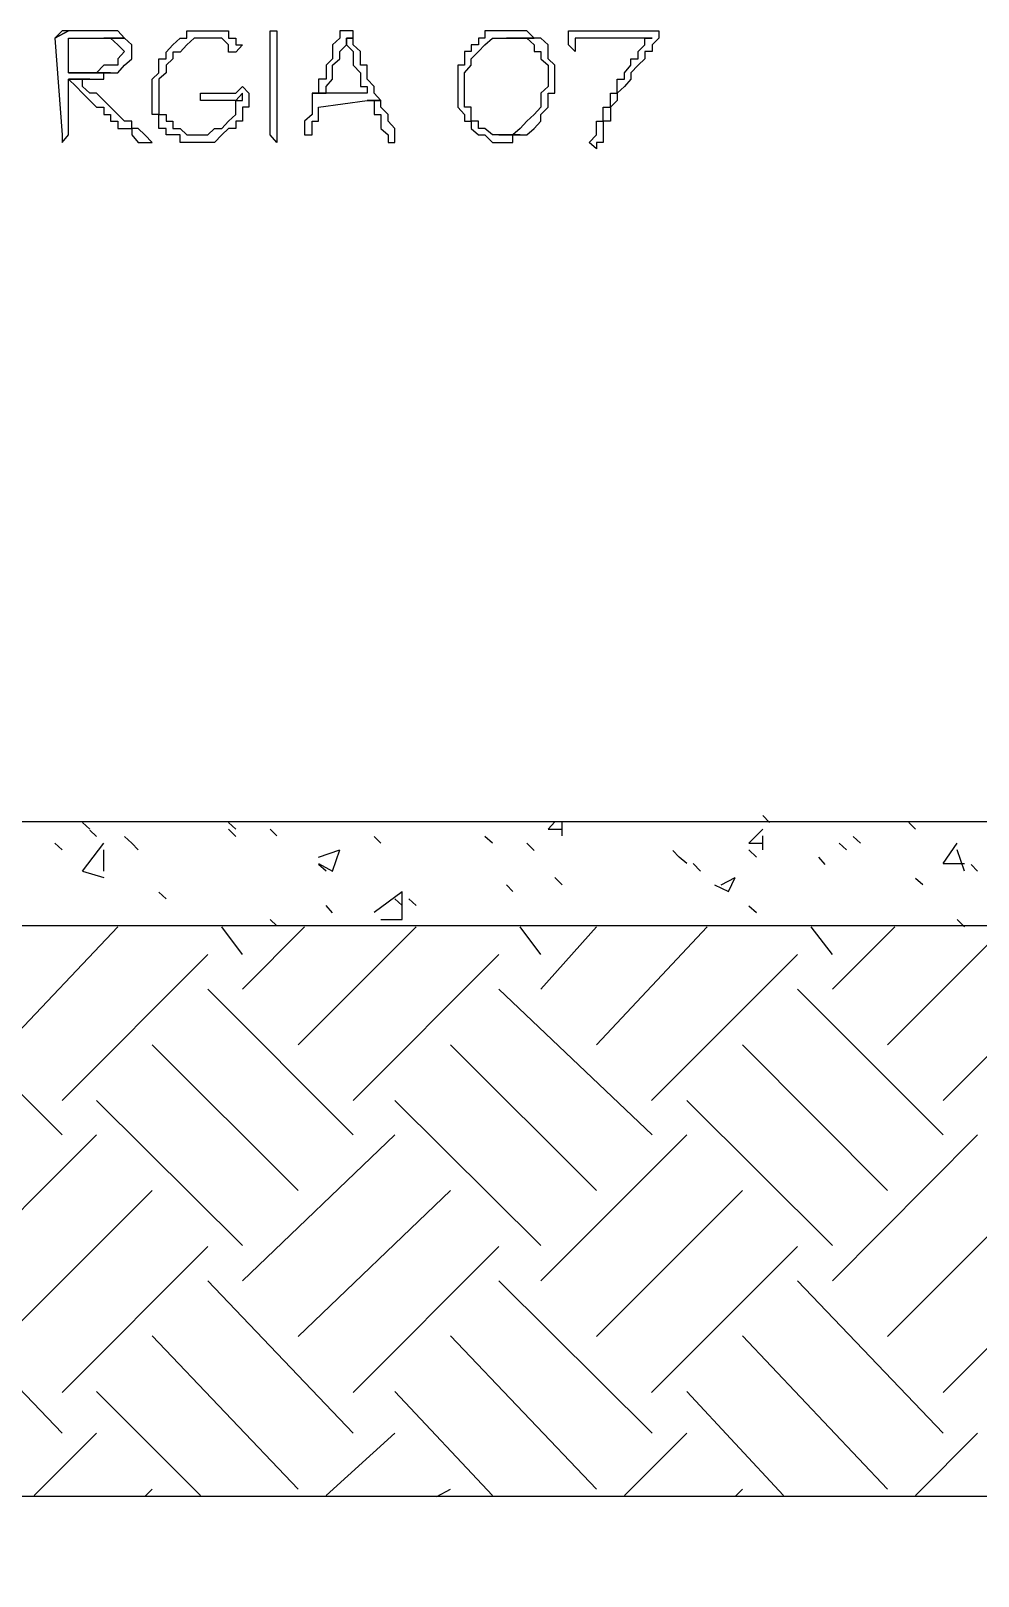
# Model space of a CAD drawing. Header units: millimetres. Extents: x -518.8 to -461.2, y 3.5 to 44.2.
# Drawn here: x -476.771 to -475.902, y 39.713 to 41.131 of the extents above; entities that cross this region are included whole.
import ezdxf

# ---------------------------------------------------------------- set-up
doc = ezdxf.new("R2010")
doc.units = ezdxf.units.MM
doc.header["$MEASUREMENT"] = 0
for name, color, linetype in [('5', 5, 'Continuous'), ('6', 6, 'Continuous'), ('MYSOLIDS', 7, 'Continuous')]:
    doc.layers.add(name, color=color, linetype=linetype)

msp = doc.modelspace()

# ---------------------------------------------------------------- linework, layer by layer
at = {"layer": '5'}
for points in [[(-464.7361, 40.4052), (-478.9196, 40.4052)], [(-469.0963, 40.3097), (-478.9196, 40.3097)]]:
    msp.add_lwpolyline(points, dxfattribs=at)
at = {"layer": '6'}
for points in [[(-476.7166, 40.3985), (-476.7233, 40.4045)], [(-476.7105, 40.3917), (-476.7166, 40.3977)], [(-476.5827, 40.3985), (-476.5895, 40.4045)], [(-476.5827, 40.3917), (-476.5895, 40.3985)], [(-476.5451, 40.3924), (-476.5511, 40.3985)], [(-476.2963, 40.3985), (-476.2902, 40.4052)], [(-476.2963, 40.3985), (-476.2835, 40.3985)], [(-476.2835, 40.3924), (-476.2835, 40.4052)], [(-476.1121, 40.3857), (-476.0993, 40.3985)], [(-476.0933, 40.4045), (-476.0993, 40.4112)], [(-475.9594, 40.3985), (-475.9654, 40.4045)], [(-476.7421, 40.3797), (-476.7489, 40.3857)], [(-476.7233, 40.3601), (-476.7038, 40.3857)], [(-476.6782, 40.3857), (-476.685, 40.3917)], [(-476.6722, 40.3797), (-476.6782, 40.3857)], [(-476.4496, 40.3857), (-476.4557, 40.3917)], [(-476.3474, 40.3857), (-476.3542, 40.3917)], [(-476.309, 40.3789), (-476.3158, 40.3857)], [(-476.1121, 40.3857), (-476.0993, 40.3857)], [(-476.0993, 40.3797), (-476.0993, 40.3924)], [(-476.0226, 40.3797), (-476.0293, 40.3857)], [(-476.0098, 40.3857), (-476.0166, 40.3917)], [(-475.9339, 40.3669), (-475.9211, 40.3857)], [(-476.7038, 40.3601), (-476.7038, 40.3797)], [(-476.5068, 40.3729), (-476.4872, 40.3797)], [(-476.494, 40.3601), (-476.4872, 40.3797)], [(-476.176, 40.3729), (-476.182, 40.3789)], [(-476.1692, 40.3669), (-476.176, 40.3729)], [(-476.1053, 40.3729), (-476.1121, 40.3797)], [(-476.0421, 40.3661), (-476.0481, 40.3729)], [(-475.9143, 40.3601), (-475.9211, 40.3797)], [(-476.7233, 40.3601), (-476.7038, 40.3541)], [(-476.5068, 40.3669), (-476.494, 40.3601)], [(-476.5, 40.3601), (-476.5068, 40.3661)], [(-476.1564, 40.3601), (-476.1632, 40.3669)], [(-475.9339, 40.3669), (-475.9143, 40.3669)], [(-475.9023, 40.3601), (-475.9083, 40.3661)], [(-476.4557, 40.3225), (-476.4301, 40.3413)], [(-476.4301, 40.3157), (-476.4301, 40.3413)], [(-476.3286, 40.3413), (-476.3346, 40.3473)], [(-476.2835, 40.3473), (-476.2902, 40.3541)], [(-476.1436, 40.3473), (-476.1308, 40.3413)], [(-476.1376, 40.3473), (-476.1248, 40.3541)], [(-476.1308, 40.3413), (-476.1248, 40.3541)], [(-475.9527, 40.3473), (-475.9594, 40.3533)], [(-476.6466, 40.3345), (-476.6534, 40.3406)], [(-476.494, 40.3218), (-476.5, 40.3285)], [(-476.4301, 40.3285), (-476.4369, 40.3345)], [(-476.4173, 40.3285), (-476.4241, 40.3345)], [(-476.1053, 40.3218), (-476.1121, 40.3278)], [(-476.5451, 40.3097), (-476.5511, 40.3157)], [(-476.4496, 40.3157), (-476.4301, 40.3157)], [(-475.9143, 40.309), (-475.9211, 40.3157)], [(-476.7933, 40.2007), (-476.691, 40.309)], [(-476.5767, 40.2834), (-476.5955, 40.309)], [(-476.5767, 40.2518), (-476.5196, 40.309)], [(-476.5256, 40.2007), (-476.4173, 40.309)], [(-476.303, 40.2834), (-476.3218, 40.309)], [(-476.303, 40.2518), (-476.2519, 40.309)], [(-476.2519, 40.2007), (-476.1504, 40.309)], [(-476.0354, 40.2834), (-476.0549, 40.309)], [(-476.0354, 40.2518), (-475.9782, 40.309)], [(-475.985, 40.2007), (-475.8767, 40.309)], [(-476.7421, 40.1496), (-476.6083, 40.2834)], [(-476.4752, 40.1496), (-476.3414, 40.2834)], [(-476.2015, 40.1496), (-476.0677, 40.2834)], [(-475.9339, 40.1496), (-475.8, 40.2834)], [(-461.203, 40.2578), (-461.203, 39.8436), (-461.8835, 39.8436), (-461.8835, 36.909), (-469.5293, 36.909), (-469.5293, 39.7864), (-480.5489, 39.7864), (-480.5489, 40.2067)], [(-476.7421, 40.118), (-476.876, 40.2518)], [(-476.4752, 40.118), (-476.6083, 40.2518)], [(-476.2008, 40.118), (-476.3414, 40.2518)], [(-475.9339, 40.118), (-476.0677, 40.2518)], [(-476.5256, 40.0669), (-476.6594, 40.2007)], [(-476.2519, 40.0669), (-476.3857, 40.2007)], [(-475.985, 40.0669), (-476.1181, 40.2007)], [(-476.5767, 40.0165), (-476.7105, 40.1496)], [(-476.303, 40.0165), (-476.4369, 40.1496)], [(-476.0354, 40.0165), (-476.1692, 40.1496)], [(-476.8444, 39.9842), (-476.7105, 40.118)], [(-476.5767, 39.9842), (-476.4369, 40.118)], [(-476.303, 39.9842), (-476.1692, 40.118)], [(-476.0354, 39.9842), (-475.9023, 40.118)], [(-476.7933, 39.933), (-476.6594, 40.0669)], [(-476.5256, 39.933), (-476.3857, 40.0669)], [(-476.2519, 39.933), (-476.1181, 40.0669)], [(-475.985, 39.933), (-475.8511, 40.0669)], [(-476.7421, 39.8819), (-476.6083, 40.0157)], [(-476.4752, 39.8819), (-476.3414, 40.0157)], [(-476.2015, 39.8819), (-476.0677, 40.0157)], [(-475.9339, 39.8819), (-475.8, 40.0157)], [(-476.7421, 39.8443), (-476.876, 39.9842)], [(-476.4752, 39.8443), (-476.6083, 39.9842)], [(-476.2008, 39.8443), (-476.3414, 39.9842)], [(-475.9339, 39.8443), (-476.0677, 39.9842)], [(-476.5256, 39.7932), (-476.6594, 39.9338)], [(-476.2519, 39.7932), (-476.3857, 39.9338)], [(-475.985, 39.7932), (-476.1181, 39.9338)], [(-476.6151, 39.7872), (-476.7105, 39.8827)], [(-476.3474, 39.7872), (-476.4369, 39.8827)], [(-476.0805, 39.7872), (-476.1692, 39.8827)], [(-476.7677, 39.7872), (-476.7105, 39.8443)], [(-476.5, 39.7872), (-476.4369, 39.8443)], [(-476.2263, 39.7872), (-476.1692, 39.8443)], [(-475.9594, 39.7872), (-475.9023, 39.8443)], [(-476.6662, 39.7864), (-476.6594, 39.7932)], [(-476.3985, 39.7864), (-476.3857, 39.7932)], [(-476.1248, 39.7864), (-476.1181, 39.7932)]]:
    msp.add_lwpolyline(points, dxfattribs=at)
at = {"layer": 'MYSOLIDS'}
for points in [[(-476.7038, 41.1308), (-476.7038, 41.1308), (-476.7105, 41.1308), (-476.7166, 41.1308), (-476.7166, 41.1308), (-476.7233, 41.1308), (-476.7233, 41.1308), (-476.7293, 41.1308), (-476.7361, 41.1308), (-476.7361, 41.1308), (-476.7489, 41.124), (-476.7421, 41.0353), (-476.7421, 41.0353), (-476.7421, 41.0285), (-476.7361, 41.0353), (-476.7361, 41.0353), (-476.7361, 41.0353), (-476.7361, 41.0864), (-476.7166, 41.0864), (-476.7105, 41.0864), (-476.7038, 41.0864), (-476.7038, 41.0924), (-476.6978, 41.0924), (-476.6978, 41.0924), (-476.7361, 41.0924), (-476.7361, 41.124), (-476.7361, 41.124), (-476.7361, 41.124), (-476.7293, 41.124), (-476.7233, 41.124), (-476.7166, 41.124), (-476.7166, 41.124), (-476.7105, 41.124), (-476.7038, 41.124), (-476.685, 41.124), (-476.685, 41.124), (-476.691, 41.1308), (-476.6978, 41.1308), (-476.6978, 41.1308), (-476.7038, 41.1308), (-476.7038, 41.1308)], [(-476.7421, 41.1308), (-476.7421, 41.1308), (-476.7489, 41.124), (-476.7361, 41.1308), (-476.7421, 41.1308), (-476.7421, 41.1308), (-476.7421, 41.1308)], [(-476.685, 41.124), (-476.7038, 41.124), (-476.7038, 41.124), (-476.6978, 41.124), (-476.6978, 41.124), (-476.691, 41.118), (-476.691, 41.118), (-476.691, 41.118), (-476.685, 41.112), (-476.685, 41.112), (-476.691, 41.1052), (-476.691, 41.1052), (-476.691, 41.0992), (-476.6978, 41.0992), (-476.6978, 41.0992), (-476.7038, 41.0992), (-476.7105, 41.0924), (-476.7105, 41.0924), (-476.7166, 41.0924), (-476.7233, 41.0924), (-476.7293, 41.0924), (-476.7293, 41.0924), (-476.7361, 41.0924), (-476.6978, 41.0924), (-476.691, 41.0924), (-476.691, 41.0924), (-476.685, 41.0992), (-476.685, 41.0992), (-476.6782, 41.1052), (-476.6782, 41.1052), (-476.6782, 41.112), (-476.6782, 41.118), (-476.6782, 41.118), (-476.685, 41.124), (-476.685, 41.124), (-476.685, 41.124)], [(-476.5767, 41.0736), (-476.5827, 41.0669), (-476.5895, 41.0669), (-476.5955, 41.0669), (-476.5955, 41.0669), (-476.6023, 41.0669), (-476.6083, 41.0669), (-476.6083, 41.0669), (-476.6151, 41.0669), (-476.6151, 41.0669), (-476.6151, 41.0669), (-476.6151, 41.0669), (-476.6151, 41.0669), (-476.6151, 41.0736), (-476.6151, 41.0736), (-476.6083, 41.0736), (-476.6083, 41.0736), (-476.6083, 41.0736), (-476.6023, 41.0736), (-476.6023, 41.0736), (-476.5955, 41.0736), (-476.5895, 41.0736), (-476.5827, 41.0736), (-476.5767, 41.0797), (-476.5767, 41.0797), (-476.5707, 41.0736), (-476.5707, 41.0736), (-476.5707, 41.0736), (-476.5707, 41.0736), (-476.5707, 41.0669), (-476.5707, 41.0609), (-476.5767, 41.0609), (-476.5767, 41.0541), (-476.5767, 41.0481), (-476.5827, 41.0481), (-476.5827, 41.0481), (-476.5827, 41.0413), (-476.5895, 41.0413), (-476.5955, 41.0353), (-476.5955, 41.0353), (-476.5955, 41.0353), (-476.6023, 41.0285), (-476.6083, 41.0285), (-476.6083, 41.0285), (-476.6151, 41.0285), (-476.6151, 41.0285), (-476.6211, 41.0285), (-476.6278, 41.0285), (-476.6339, 41.0285), (-476.6339, 41.0353), (-476.6406, 41.0353), (-476.6466, 41.0353), (-476.6466, 41.0413), (-476.6466, 41.0413), (-476.6534, 41.0413), (-476.6534, 41.0481), (-476.6534, 41.0541), (-476.6594, 41.0541), (-476.6594, 41.0609), (-476.6594, 41.0669), (-476.6594, 41.0669), (-476.6594, 41.0736), (-476.6594, 41.0736), (-476.6594, 41.0797), (-476.6594, 41.0864), (-476.6594, 41.0864), (-476.6534, 41.0924), (-476.6534, 41.0992), (-476.6534, 41.1052), (-476.6466, 41.1052), (-476.6466, 41.1112), (-476.6466, 41.1112), (-476.6406, 41.118), (-476.6406, 41.118), (-476.6339, 41.124), (-476.6278, 41.124), (-476.6278, 41.124), (-476.6278, 41.1308), (-476.6211, 41.1308), (-476.6151, 41.1308), (-476.6151, 41.1308), (-476.6083, 41.1308), (-476.6083, 41.1308), (-476.6023, 41.1308), (-476.5955, 41.1308), (-476.5895, 41.1308), (-476.5895, 41.1308), (-476.5895, 41.124), (-476.5827, 41.124), (-476.5827, 41.118), (-476.5767, 41.118), (-476.5767, 41.118), (-476.5827, 41.1112), (-476.5827, 41.1112), (-476.5827, 41.1112), (-476.5827, 41.1112), (-476.5827, 41.1112), (-476.5895, 41.1112), (-476.5895, 41.118), (-476.5895, 41.118), (-476.5955, 41.124), (-476.5955, 41.124), (-476.6023, 41.124), (-476.6083, 41.124), (-476.6083, 41.124), (-476.6151, 41.124), (-476.6211, 41.124), (-476.6211, 41.124), (-476.6278, 41.118), (-476.6278, 41.118), (-476.6339, 41.1112), (-476.6339, 41.1112), (-476.6406, 41.1112), (-476.6406, 41.1052), (-476.6406, 41.1052), (-476.6466, 41.0992), (-476.6466, 41.0924), (-476.6466, 41.0924), (-476.6534, 41.0864), (-476.6534, 41.0797), (-476.6534, 41.0797), (-476.6534, 41.0736), (-476.6534, 41.0736), (-476.6534, 41.0669), (-476.6534, 41.0609), (-476.6534, 41.0541), (-476.6466, 41.0541), (-476.6466, 41.0481), (-476.6406, 41.0481), (-476.6406, 41.0481), (-476.6406, 41.0413), (-476.6339, 41.0413), (-476.6339, 41.0413), (-476.6278, 41.0353), (-476.6211, 41.0353), (-476.6151, 41.0353), (-476.6151, 41.0353), (-476.6151, 41.0353), (-476.6083, 41.0353), (-476.6023, 41.0413), (-476.5955, 41.0413), (-476.5955, 41.0413), (-476.5895, 41.0481), (-476.5895, 41.0481), (-476.5895, 41.0481), (-476.5827, 41.0541), (-476.5827, 41.0541), (-476.5827, 41.0609), (-476.5827, 41.0669), (-476.5767, 41.0669), (-476.5767, 41.0736), (-476.5767, 41.0736), (-476.5767, 41.0736), (-476.5767, 41.0736)], [(-476.5451, 41.0736), (-476.5451, 41.0669), (-476.5451, 41.0609), (-476.5451, 41.0609), (-476.5451, 41.0541), (-476.5451, 41.0481), (-476.5451, 41.0413), (-476.5451, 41.0413), (-476.5451, 41.0353), (-476.5451, 41.0353), (-476.5451, 41.0353), (-476.5451, 41.0353), (-476.5451, 41.0285), (-476.5451, 41.0285), (-476.5511, 41.0353), (-476.5511, 41.0353), (-476.5511, 41.0353), (-476.5511, 41.0353), (-476.5511, 41.0353), (-476.5511, 41.0353), (-476.5511, 41.0413), (-476.5511, 41.0413), (-476.5511, 41.0481), (-476.5511, 41.0541), (-476.5511, 41.0541), (-476.5511, 41.0609), (-476.5511, 41.0669), (-476.5511, 41.0736), (-476.5511, 41.0736), (-476.5511, 41.0797), (-476.5511, 41.0864), (-476.5511, 41.0924), (-476.5511, 41.0924), (-476.5511, 41.0992), (-476.5511, 41.1052), (-476.5511, 41.1112), (-476.5511, 41.1112), (-476.5511, 41.118), (-476.5511, 41.124), (-476.5511, 41.124), (-476.5511, 41.124), (-476.5511, 41.124), (-476.5511, 41.1308), (-476.5511, 41.1308), (-476.5451, 41.1308), (-476.5451, 41.1308), (-476.5451, 41.1308), (-476.5451, 41.1308), (-476.5451, 41.124), (-476.5451, 41.124), (-476.5451, 41.124), (-476.5451, 41.124), (-476.5451, 41.118), (-476.5451, 41.1112), (-476.5451, 41.1112), (-476.5451, 41.1052), (-476.5451, 41.0992), (-476.5451, 41.0924), (-476.5451, 41.0924), (-476.5451, 41.0864), (-476.5451, 41.0797), (-476.5451, 41.0736), (-476.5451, 41.0736), (-476.5451, 41.0736), (-476.5451, 41.0736), (-476.5451, 41.0736)], [(-476.4752, 41.124), (-476.4812, 41.124), (-476.4812, 41.118), (-476.4812, 41.118), (-476.4752, 41.112), (-476.4752, 41.1052), (-476.4752, 41.1052), (-476.4752, 41.0992), (-476.4684, 41.0924), (-476.4684, 41.0924), (-476.4684, 41.0864), (-476.4684, 41.0797), (-476.4624, 41.0797), (-476.4624, 41.0736), (-476.5, 41.0736), (-476.5128, 41.0736), (-476.5128, 41.0669), (-476.5128, 41.0609), (-476.5128, 41.0609), (-476.5128, 41.0541), (-476.5128, 41.0541), (-476.5196, 41.0481), (-476.5196, 41.0413), (-476.5196, 41.0353), (-476.5196, 41.0353), (-476.5196, 41.0353), (-476.5196, 41.0353), (-476.5196, 41.0353), (-476.5128, 41.0353), (-476.5128, 41.0413), (-476.5128, 41.0481), (-476.5128, 41.0481), (-476.5068, 41.0481), (-476.5068, 41.0541), (-476.5068, 41.0609), (-476.5068, 41.0609), (-476.4624, 41.0669), (-476.4496, 41.0669), (-476.4557, 41.0736), (-476.4557, 41.0736), (-476.4557, 41.0797), (-476.4624, 41.0864), (-476.4624, 41.0864), (-476.4624, 41.0924), (-476.4624, 41.0992), (-476.4684, 41.0992), (-476.4684, 41.1052), (-476.4684, 41.1052), (-476.4684, 41.112), (-476.4684, 41.112), (-476.4752, 41.118), (-476.4752, 41.118), (-476.4752, 41.124), (-476.4752, 41.124)], [(-476.4812, 41.1308), (-476.4812, 41.1308), (-476.4812, 41.1308), (-476.4872, 41.1308), (-476.4872, 41.124), (-476.4872, 41.124), (-476.494, 41.118), (-476.494, 41.112), (-476.494, 41.1052), (-476.5, 41.0992), (-476.5, 41.0924), (-476.5, 41.0924), (-476.5, 41.0864), (-476.5068, 41.0864), (-476.5068, 41.0797), (-476.5068, 41.0736), (-476.5128, 41.0736), (-476.5, 41.0736), (-476.5, 41.0736), (-476.5, 41.0797), (-476.5, 41.0797), (-476.494, 41.0864), (-476.494, 41.0924), (-476.494, 41.0924), (-476.494, 41.0924), (-476.494, 41.0992), (-476.4872, 41.1052), (-476.4872, 41.1052), (-476.4872, 41.112), (-476.4812, 41.118), (-476.4812, 41.124), (-476.4752, 41.124), (-476.4752, 41.1308), (-476.4812, 41.1308), (-476.4812, 41.1308), (-476.4812, 41.1308)], [(-476.3286, 41.1308), (-476.3346, 41.1308), (-476.3414, 41.1308), (-476.3414, 41.1308), (-476.3474, 41.1308), (-476.3542, 41.1308), (-476.3542, 41.124), (-476.3602, 41.124), (-476.3602, 41.118), (-476.3669, 41.118), (-476.3669, 41.112), (-476.373, 41.112), (-476.373, 41.1052), (-476.373, 41.0992), (-476.373, 41.0992), (-476.379, 41.0992), (-476.379, 41.0924), (-476.379, 41.0864), (-476.379, 41.0797), (-476.379, 41.0797), (-476.379, 41.0736), (-476.379, 41.0736), (-476.379, 41.0669), (-476.379, 41.0609), (-476.373, 41.0541), (-476.373, 41.0541), (-476.373, 41.0481), (-476.3669, 41.0481), (-476.3669, 41.0413), (-476.3669, 41.0413), (-476.3602, 41.0353), (-476.3602, 41.0353), (-476.3542, 41.0353), (-476.3542, 41.0353), (-476.3474, 41.0285), (-476.3414, 41.0285), (-476.3414, 41.0285), (-476.3346, 41.0285), (-476.3286, 41.0285), (-476.3286, 41.0353), (-476.3218, 41.0353), (-476.3218, 41.0353), (-476.3414, 41.0353), (-476.3414, 41.0353), (-476.3414, 41.0353), (-476.3474, 41.0353), (-476.3542, 41.0413), (-476.3542, 41.0413), (-476.3602, 41.0413), (-476.3602, 41.0481), (-476.3669, 41.0481), (-476.3669, 41.0541), (-476.3669, 41.0609), (-476.373, 41.0609), (-476.373, 41.0669), (-476.373, 41.0736), (-476.373, 41.0797), (-476.373, 41.0797), (-476.373, 41.0864), (-476.373, 41.0864), (-476.373, 41.0924), (-476.3669, 41.0992), (-476.3669, 41.0992), (-476.3669, 41.1052), (-476.3602, 41.112), (-476.3602, 41.112), (-476.3602, 41.112), (-476.3542, 41.118), (-476.3542, 41.118), (-476.3474, 41.124), (-476.3474, 41.124), (-476.3414, 41.124), (-476.3346, 41.124), (-476.3346, 41.124), (-476.309, 41.124), (-476.3158, 41.1308), (-476.3158, 41.1308), (-476.3218, 41.1308), (-476.3286, 41.1308), (-476.3286, 41.1308), (-476.3286, 41.1308)], [(-476.309, 41.124), (-476.3346, 41.124), (-476.3286, 41.124), (-476.3218, 41.124), (-476.3158, 41.124), (-476.3158, 41.124), (-476.309, 41.118), (-476.309, 41.118), (-476.309, 41.112), (-476.303, 41.112), (-476.303, 41.1052), (-476.303, 41.1052), (-476.2963, 41.0992), (-476.2963, 41.0924), (-476.2963, 41.0864), (-476.2963, 41.0864), (-476.2963, 41.0864), (-476.2963, 41.0797), (-476.303, 41.0736), (-476.303, 41.0669), (-476.303, 41.0669), (-476.303, 41.0669), (-476.303, 41.0609), (-476.309, 41.0541), (-476.309, 41.0541), (-476.3158, 41.0481), (-476.3158, 41.0481), (-476.3218, 41.0413), (-476.3218, 41.0413), (-476.3218, 41.0413), (-476.3286, 41.0353), (-476.3346, 41.0353), (-476.3414, 41.0353), (-476.3218, 41.0353), (-476.3158, 41.0353), (-476.309, 41.0413), (-476.309, 41.0413), (-476.303, 41.0481), (-476.303, 41.0481), (-476.303, 41.0541), (-476.2963, 41.0609), (-476.2963, 41.0609), (-476.2963, 41.0669), (-476.2963, 41.0736), (-476.2902, 41.0736), (-476.2902, 41.0797), (-476.2902, 41.0864), (-476.2902, 41.0864), (-476.2902, 41.0924), (-476.2902, 41.0992), (-476.2902, 41.0992), (-476.2963, 41.1052), (-476.2963, 41.112), (-476.2963, 41.112), (-476.2963, 41.118), (-476.303, 41.124), (-476.303, 41.124), (-476.303, 41.124), (-476.309, 41.124), (-476.309, 41.124)], [(-476.2714, 41.124), (-476.2714, 41.118), (-476.2714, 41.118), (-476.2714, 41.118), (-476.2714, 41.118), (-476.2714, 41.118), (-476.2714, 41.118), (-476.2714, 41.112), (-476.2714, 41.112), (-476.2775, 41.118), (-476.2775, 41.118), (-476.2775, 41.118), (-476.2775, 41.124), (-476.2775, 41.1308), (-476.2775, 41.1308), (-476.2714, 41.1308), (-476.2647, 41.1308), (-476.2647, 41.1308), (-476.2587, 41.1308), (-476.2519, 41.1308), (-476.2459, 41.1308), (-476.2391, 41.1308), (-476.2391, 41.1308), (-476.2331, 41.1308), (-476.2263, 41.1308), (-476.2263, 41.1308), (-476.2203, 41.1308), (-476.2136, 41.1308), (-476.2075, 41.1308), (-476.2075, 41.1308), (-476.2008, 41.1308), (-476.2008, 41.1308), (-476.2008, 41.1308), (-476.1948, 41.1308), (-476.1948, 41.1308), (-476.1948, 41.124), (-476.1948, 41.124), (-476.1948, 41.124), (-476.1948, 41.124), (-476.2008, 41.118), (-476.2008, 41.112), (-476.2075, 41.112), (-476.2075, 41.1052), (-476.2136, 41.0992), (-476.2136, 41.0992), (-476.2203, 41.0924), (-476.2203, 41.0864), (-476.2203, 41.0864), (-476.2263, 41.0797), (-476.2263, 41.0797), (-476.2263, 41.0797), (-476.2331, 41.0736), (-476.2331, 41.0669), (-476.2331, 41.0669), (-476.2391, 41.0609), (-476.2391, 41.0541), (-476.2391, 41.0541), (-476.2391, 41.0481), (-476.2459, 41.0481), (-476.2459, 41.0413), (-476.2459, 41.0353), (-476.2459, 41.0353), (-476.2459, 41.0285), (-476.2519, 41.0285), (-476.2519, 41.0285), (-476.2519, 41.0225), (-476.2519, 41.0225), (-476.2587, 41.0285), (-476.2587, 41.0285), (-476.2587, 41.0285), (-476.2587, 41.0285), (-476.2587, 41.0285), (-476.2519, 41.0353), (-476.2519, 41.0413), (-476.2519, 41.0413), (-476.2519, 41.0481), (-476.2459, 41.0481), (-476.2459, 41.0541), (-476.2459, 41.0609), (-476.2391, 41.0609), (-476.2391, 41.0669), (-476.2391, 41.0736), (-476.2331, 41.0736), (-476.2331, 41.0797), (-476.2331, 41.0864), (-476.2263, 41.0864), (-476.2263, 41.0924), (-476.2263, 41.0924), (-476.2203, 41.0992), (-476.2203, 41.1052), (-476.2136, 41.1052), (-476.2136, 41.112), (-476.2136, 41.112), (-476.2075, 41.118), (-476.2075, 41.124), (-476.2008, 41.124), (-476.2075, 41.124), (-476.2136, 41.124), (-476.2136, 41.124), (-476.2203, 41.124), (-476.2263, 41.124), (-476.2263, 41.124), (-476.2331, 41.124), (-476.2391, 41.124), (-476.2391, 41.124), (-476.2459, 41.124), (-476.2519, 41.124), (-476.2587, 41.124), (-476.2587, 41.124), (-476.2647, 41.124), (-476.2714, 41.124), (-476.2714, 41.124), (-476.2714, 41.124), (-476.2714, 41.124)], [(-476.7166, 41.0864), (-476.7361, 41.0864), (-476.7361, 41.0864), (-476.7293, 41.0797), (-476.7293, 41.0797), (-476.7233, 41.0736), (-476.7166, 41.0669), (-476.7166, 41.0669), (-476.7105, 41.0609), (-476.7105, 41.0609), (-476.7038, 41.0609), (-476.7038, 41.0541), (-476.6978, 41.0541), (-476.6978, 41.0481), (-476.691, 41.0481), (-476.691, 41.0413), (-476.685, 41.0413), (-476.6782, 41.0413), (-476.6782, 41.0353), (-476.6722, 41.0285), (-476.6722, 41.0285), (-476.6662, 41.0285), (-476.6662, 41.0285), (-476.6662, 41.0285), (-476.6594, 41.0285), (-476.6594, 41.0285), (-476.6662, 41.0353), (-476.6662, 41.0353), (-476.6722, 41.0413), (-476.6722, 41.0413), (-476.6722, 41.0413), (-476.6782, 41.0413), (-476.6782, 41.0481), (-476.685, 41.0481), (-476.691, 41.0541), (-476.691, 41.0541), (-476.6978, 41.0609), (-476.6978, 41.0609), (-476.7038, 41.0669), (-476.7038, 41.0669), (-476.7105, 41.0736), (-476.7105, 41.0736), (-476.7166, 41.0736), (-476.7233, 41.0797), (-476.7233, 41.0864), (-476.7293, 41.0864), (-476.7293, 41.0864), (-476.7233, 41.0864), (-476.7166, 41.0864), (-476.7166, 41.0864)], [(-476.4496, 41.0669), (-476.4624, 41.0669), (-476.4557, 41.0669), (-476.4557, 41.0609), (-476.4557, 41.0541), (-476.4496, 41.0541), (-476.4496, 41.0481), (-476.4496, 41.0413), (-476.4429, 41.0353), (-476.4429, 41.0353), (-476.4429, 41.0285), (-476.4369, 41.0285), (-476.4369, 41.0353), (-476.4369, 41.0353), (-476.4369, 41.0353), (-476.4369, 41.0413), (-476.4429, 41.0481), (-476.4429, 41.0541), (-476.4496, 41.0609), (-476.4496, 41.0609), (-476.4496, 41.0669), (-476.4496, 41.0669)]]:
    msp.add_lwpolyline(points, dxfattribs=at)

doc.saveas('drawing.dxf')
